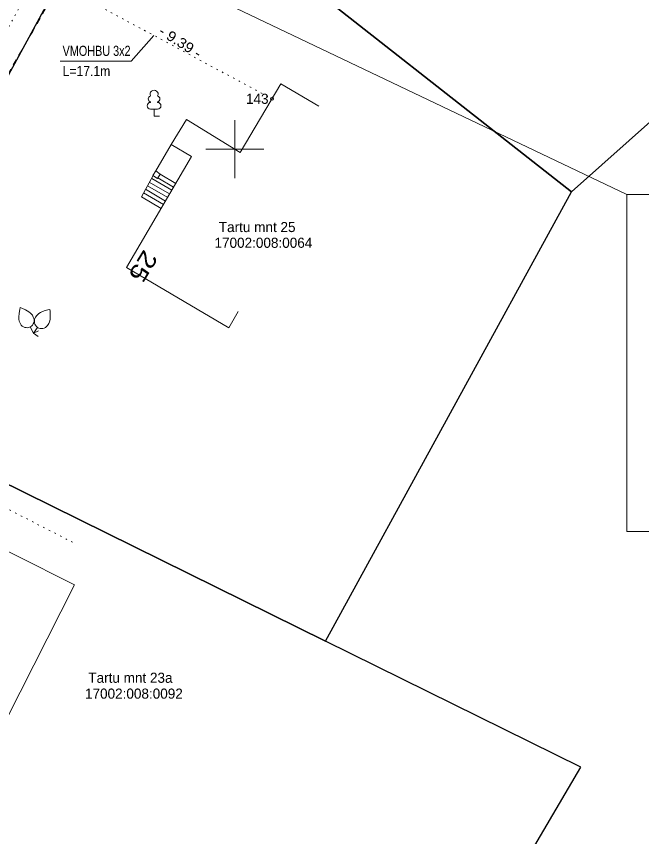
# Model space of a CAD drawing. Extents: x 641153 to 657566, y 6456701 to 6475528.
# Drawn here: x 641484.9 to 641528.1, y 6457152.4 to 6457209.2 of the extents above; entities that cross this region are included whole.
import ezdxf
from ezdxf.enums import TextEntityAlignment as Align

# ---------------------------------------------------------------- set-up
doc = ezdxf.new("R2010")
doc.units = 0
doc.header["$LTSCALE"] = 0.28
doc.linetypes.add('DOTTED', pattern=[1.5, 0.3, -1.2])
doc.linetypes.add('SHORT_DASHED', pattern=[2.7, 1.5, -1.2])
for name, color, linetype, lineweight in [('1', 7, 'Continuous', 13), ('17', 7, 'Continuous', 13), ('2', 7, 'Continuous', 13), ('28', 7, 'SHORT_DASHED', 13), ('30', 7, 'Continuous', 25), ('40', 7, 'Continuous', 25), ('44', 7, 'Continuous', 13), ('59', 7, 'Continuous', 13), ('61', 7, 'Continuous', 13), ('63', 7, 'Continuous', 13)]:
    doc.layers.add(name, color=color, linetype=linetype, lineweight=lineweight)
doc.layers.add('58', color=7, linetype='Continuous')

msp = doc.modelspace()

# ---------------------------------------------------------------- linework, layer by layer
at = {"layer": '1'}
msp.add_lwpolyline([(641500.23, 6457188.75), (641499.58, 6457187.64), (641492.49, 6457191.81), (641497.01, 6457199.5), (641495.59, 6457200.33), (641496.65, 6457202.05), (641500.37, 6457199.76), (641503.18, 6457204.53), (641505.82, 6457202.98)], dxfattribs=at)
msp.add_lwpolyline([(641480.63, 6457173.99), (641488.91, 6457169.83), (641484.2, 6457160.54), (641476.05, 6457164.77)], close=True, dxfattribs=at)
at = {"layer": '17', "linetype": 'DOTTED'}
msp.add_lwpolyline([(641487.78, 6457215.63), (641489.49, 6457214.6), (641490.66, 6457209.88), (641502.57, 6457203.49)], dxfattribs=at)
at = {"layer": '2'}
for p, q in [((641494.25, 6457197.98), (641495.64, 6457197.16)), ((641494.66, 6457198.02), (641495.76, 6457197.37)), ((641493.96, 6457197.47), (641495.36, 6457196.65)), ((641494.08, 6457197.72), (641495.48, 6457196.9)), ((641493.68, 6457196.98), (641495.07, 6457196.16)), ((641493.81, 6457197.23), (641495.21, 6457196.41))]:
    msp.add_line(p, q, dxfattribs=at)
for points in [[(641495.59, 6457200.33), (641494.54, 6457198.49), (641494.84, 6457198.28), (641495.91, 6457197.63)], [(641494.54, 6457198.49), (641494.33, 6457198.18), (641494.64, 6457197.98), (641494.84, 6457198.28)], [(641494.35, 6457198.17), (641493.53, 6457196.71), (641494.9, 6457195.9)]]:
    msp.add_lwpolyline(points, dxfattribs=at)
at = {"layer": '28'}
msp.add_lwpolyline([(641492.93, 6457220.41), (641488.02, 6457211.68), (641486.01, 6457208.16), (641483.04, 6457203.04), (641482.25, 6457201.69), (641472.93, 6457182.78), (641482.03, 6457177.98)], dxfattribs=at)
at = {"layer": '30', "linetype": 'DOTTED', "lineweight": 13}
msp.add_lwpolyline([(641488.77, 6457172.78), (641471.06, 6457181.88), (641480.59, 6457201.59), (641492.14, 6457222.7), (641502.69, 6457240.19), (641508.83, 6457250.91)], dxfattribs=at)
at = {"layer": '40'}
for points in [[(641502.52, 6457238.62), (641492.89, 6457220.92), (641501.12, 6457214.47), (641523.3, 6457197.04), (641543.66, 6457215.21), (641532.01, 6457222.84), (641527.33, 6457225.34)], [(641492.89, 6457220.92), (641472.15, 6457182.78), (641506.27, 6457165.93), (641523.3, 6457197.04), (641501.12, 6457214.47)], [(641461.16, 6457162.49), (641512, 6457136.85), (641523.93, 6457157.2), (641506.27, 6457165.93), (641472.15, 6457182.78)]]:
    msp.add_lwpolyline(points, close=True, dxfattribs=at)
at = {"layer": '44'}
for p, q in [((641494.17, 6457203.27), (641494.17, 6457203.24)), ((641494.65, 6457203.27), (641494.65, 6457203.24)), ((641494.65, 6457202.76), (641494.17, 6457202.76))]:
    msp.add_line(p, q, dxfattribs=at)
for points in [[(641494.79, 6457202.29), (641494.41, 6457202.29), (641494.41, 6457202.76)], [(641485.17, 6457187.91), (641485.1, 6457188.04), (641485.08, 6457188.1), (641485.05, 6457188.24), (641485.05, 6457188.37), (641485.07, 6457188.65), (641485.11, 6457188.9), (641485.15, 6457189.03)], [(641486.05, 6457188.37), (641485.99, 6457188.5), (641485.95, 6457188.55), (641485.86, 6457188.65), (641485.75, 6457188.73), (641485.51, 6457188.87), (641485.27, 6457188.98), (641485.15, 6457189.03)], [(641486.21, 6457188.36), (641486.3, 6457188.48), (641486.34, 6457188.53), (641486.44, 6457188.62), (641486.56, 6457188.68), (641486.81, 6457188.8), (641487.06, 6457188.88), (641487.19, 6457188.91)], [(641487.04, 6457187.8), (641487.13, 6457187.92), (641487.15, 6457187.98), (641487.2, 6457188.11), (641487.21, 6457188.24), (641487.23, 6457188.52), (641487.21, 6457188.78), (641487.19, 6457188.91)], [(641486.42, 6457187.43), (641486.07, 6457187.25), (641485.84, 6457187.69)], [(641486.4, 6457187.03), (641486.07, 6457187.25), (641486.35, 6457187.66)]]:
    msp.add_lwpolyline(points, dxfattribs=at)
for centre, radius, start, end in [((641494.2205, 6457203.4799), 0.2124, 105.2441, 257.07903), ((641494.4105, 6457203.8124), 0.277, 332.5799, 207.4201), ((641494.6005, 6457203.4799), 0.2124, 282.92097, 74.7559), ((641494.173, 6457203.0049), 0.2375, 90.00001, 270), ((641494.648, 6457203.0049), 0.2375, 270, 89.99999), ((641485.6096, 6457188.138), 0.5, 207.28291, 27.28291), ((641486.6268, 6457188.0785), 0.5, 146.02049, 326.02049)]:
    msp.add_arc(centre, radius, start, end, dxfattribs=at)
at = {"layer": '59'}
msp.add_circle((641502.5694, 6457203.491), 0.1, dxfattribs=at)
at = {"layer": '61'}
msp.add_line((641527.13, 6457196.87), (641487.78, 6457215.63), dxfattribs=at)
msp.add_lwpolyline([(641487.92, 6457206.1), (641492.82, 6457206.1), (641494.39, 6457207.88)], dxfattribs=at)
msp.add_lwpolyline([(641527.13, 6457196.87), (641542.71, 6457196.87), (641542.71, 6457173.52), (641527.13, 6457173.52)], close=True, dxfattribs=at)
at = {"layer": '63'}
for p, q in [((641500, 6457202), (641500, 6457198)), ((641498, 6457200), (641502, 6457200))]:
    msp.add_line(p, q, dxfattribs=at)

# ---------------------------------------------------------------- texts
at = {"layer": '1', "width": 1.2}
msp.add_text('25', height=1.2, rotation=238.553, dxfattribs=at).set_placement((641493.71, 6457193.11))
at = {"layer": '58'}
for s, p in [('Tartu mnt 25', (641498.89, 6457194.26)), ('17002:008:0064', (641498.59, 6457193.17)), ('Tartu mnt 23a', (641489.86, 6457163.05)), ('17002:008:0092', (641489.63, 6457161.95))]:
    msp.add_text(s, height=0.7, dxfattribs=at).set_placement(p)
at = {"layer": '61', "width": 1.1}
msp.add_text('- 9.39 -', height=0.7, rotation=327.736, dxfattribs=at).set_placement((641496.0382, 6457207.1311), align=Align.CENTER)
at = {"layer": '61'}
for s, width, p in [('VMOHBU 3x2', 0.8, (641488.08, 6457206.46)), ('L=17.1m', 0.9, (641488.08, 6457205.06))]:
    msp.add_text(s, height=0.7, dxfattribs=dict(at, width=width)).set_placement(p)
msp.add_text('143 ', height=0.7, dxfattribs=at).set_placement((641502.59, 6457203.14), align=Align.RIGHT)

doc.saveas('drawing.dxf')
